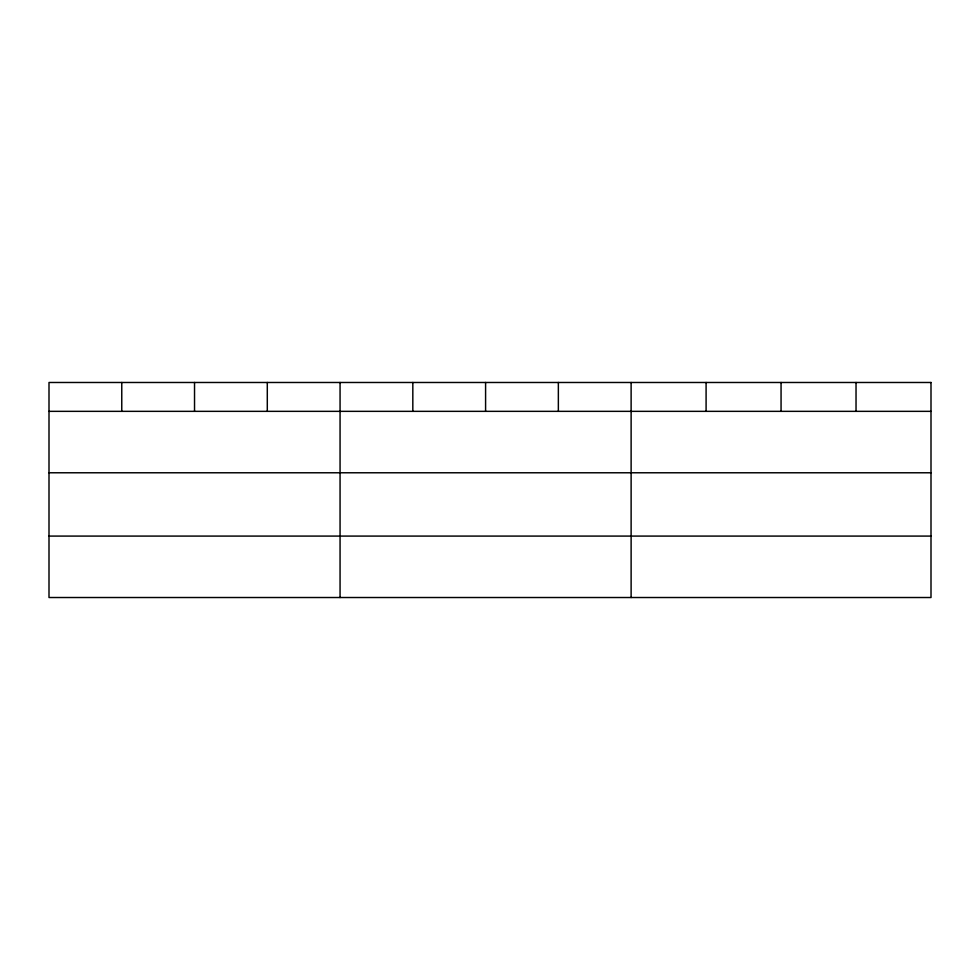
<?xml version="1.0" encoding="UTF-8"?>
<svg xmlns="http://www.w3.org/2000/svg" width="980" height="980" viewBox="0 0 980 980"><rect width="100%" height="100%" fill="white"/><g stroke="black" fill="none" stroke-linecap="round" stroke-linejoin="round"><path stroke-width="1.47" d="M49 411.343L931 411.343M49 472.777L931 472.777M49 536.085L931 536.085M856.03 382.482L856.03 411.343M781.06 382.482L781.06 411.343M706.09 382.482L706.09 411.343M631.12 382.482L631.12 597.518M558.355 382.482L558.355 411.343M485.59 382.482L485.59 411.343M412.825 382.482L412.825 411.343M340.06 382.482L340.06 597.518M267.295 382.482L267.295 411.343M194.53 382.482L194.53 411.343M121.765 382.482L121.765 411.343M931 382.482L49 382.482L49 597.518L931 597.518L931 382.482"/></g></svg>
